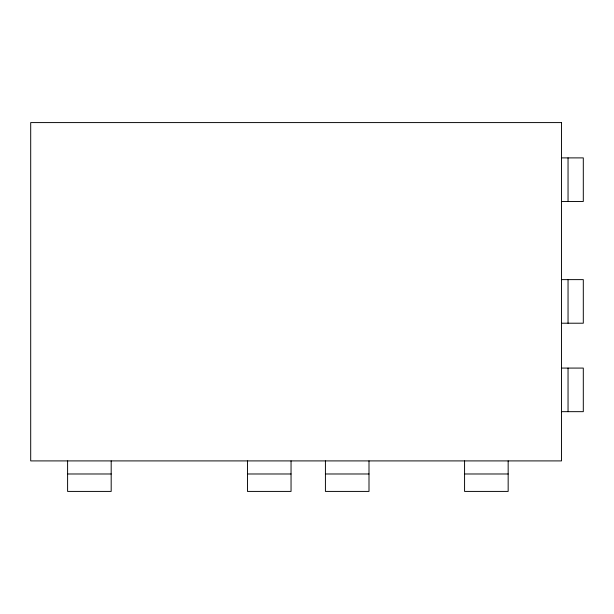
<?xml version="1.0" encoding="UTF-8"?>
<svg xmlns="http://www.w3.org/2000/svg" width="614" height="614" viewBox="0 0 614 614"><rect width="100%" height="100%" fill="white"/><g stroke="black" fill="none" stroke-linecap="round" stroke-linejoin="round"><path stroke-width="0.92" d="M561.511 157.89L583.3 157.89L583.3 201.476L561.511 201.476M561.511 279.623L583.3 279.623L583.3 323.21L561.511 323.21M561.511 368.078L583.3 368.078L583.3 411.664L561.511 411.664M67.601 473.985L111.188 473.985M247.465 473.985L291.044 473.985M325.42 473.985L368.999 473.985M464.575 473.985L508.162 473.985M568.042 157.89L568.042 201.476M568.042 279.623L568.042 323.21M568.042 368.078L568.042 411.664M508.162 460.907L508.162 491.415L464.575 491.415L464.575 460.907M368.999 460.907L368.999 491.415L325.42 491.415L325.42 460.907M291.044 460.907L291.044 491.415L247.465 491.415L247.465 460.907M111.188 460.907L111.188 491.415L67.601 491.415L67.601 460.907M561.511 122.585L30.7 122.585L30.7 460.907L561.511 460.907L561.511 122.585"/></g></svg>
